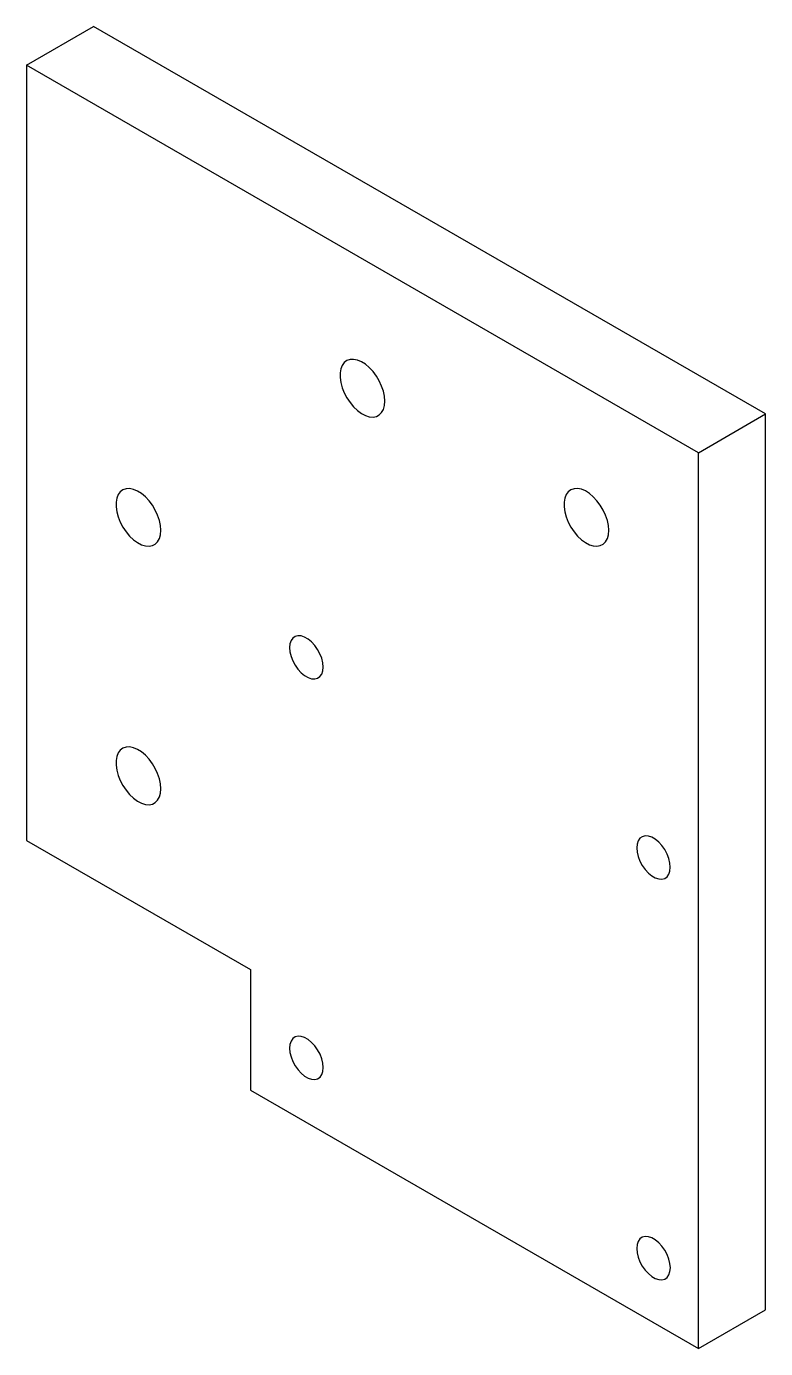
# Paper-space layout '_Isometric' of a CAD drawing. Header units: millimetres. Extents: x -4.2 to 42.4, y -83.6 to 0.
import ezdxf

# ---------------------------------------------------------------- set-up
doc = ezdxf.new("R2010")
doc.units = ezdxf.units.MM

psp = doc.layouts.new('_Isometric')

# ---------------------------------------------------------------- linework, layer by layer
at = {"color": 7, "linetype": 'Continuous', "lineweight": 25}
for p, q in [((-4.243, -2.449), (0, 0)), ((42.426, -24.492), (0, 0)), ((38.184, -26.941), (-4.243, -2.449)), ((-4.243, -2.449), (-4.243, -51.442)), ((38.184, -26.941), (42.426, -24.492)), ((42.426, -81.105), (42.426, -24.492)), ((38.184, -83.554), (38.184, -26.941)), ((-4.243, -51.442), (9.899, -59.606)), ((9.899, -59.606), (9.899, -67.226)), ((9.899, -67.226), (38.184, -83.554)), ((38.184, -83.554), (42.426, -81.105))]:
    psp.add_line(p, q, dxfattribs=at)
at = {"color": 7, "linetype": 'Continuous', "lineweight": 25, "flags": 128}
for points in [[(18.385, -23.677), (18.362, -23.372), (18.295, -23.051), (18.185, -22.724), (18.036, -22.401), (17.852, -22.093), (17.641, -21.81), (17.408, -21.56), (17.16, -21.352), (16.907, -21.193), (16.656, -21.087), (16.415, -21.038), (16.191, -21.048), (15.993, -21.116), (15.826, -21.24), (15.696, -21.417), (15.607, -21.639), (15.562, -21.901), (15.562, -22.194), (15.607, -22.508), (15.696, -22.834), (15.826, -23.16), (15.993, -23.477), (16.191, -23.774), (16.415, -24.042), (16.656, -24.271), (16.907, -24.456), (17.16, -24.589), (17.408, -24.666), (17.641, -24.686), (17.852, -24.647), (18.036, -24.55), (18.185, -24.399), (18.295, -24.199), (18.362, -23.956), (18.385, -23.677)], [(4.243, -31.844), (4.22, -31.539), (4.152, -31.218), (4.042, -30.891), (3.893, -30.568), (3.71, -30.26), (3.499, -29.976), (3.265, -29.727), (3.018, -29.519), (2.765, -29.359), (2.514, -29.254), (2.273, -29.205), (2.049, -29.215), (1.851, -29.283), (1.684, -29.407), (1.554, -29.583), (1.465, -29.806), (1.42, -30.068), (1.42, -30.361), (1.465, -30.675), (1.554, -31), (1.684, -31.327), (1.851, -31.644), (2.049, -31.941), (2.273, -32.208), (2.514, -32.438), (2.765, -32.622), (3.018, -32.755), (3.265, -32.833), (3.499, -32.852), (3.71, -32.813), (3.893, -32.717), (4.042, -32.566), (4.152, -32.366), (4.22, -32.122), (4.243, -31.844)], [(32.527, -31.841), (32.504, -31.537), (32.437, -31.215), (32.327, -30.888), (32.178, -30.565), (31.994, -30.257), (31.783, -29.974), (31.55, -29.724), (31.303, -29.516), (31.049, -29.357), (30.798, -29.251), (30.557, -29.202), (30.334, -29.212), (30.135, -29.28), (29.969, -29.404), (29.839, -29.581), (29.749, -29.803), (29.704, -30.065), (29.704, -30.358), (29.749, -30.672), (29.839, -30.998), (29.969, -31.324), (30.135, -31.641), (30.334, -31.938), (30.557, -32.206), (30.798, -32.435), (31.049, -32.62), (31.303, -32.753), (31.55, -32.83), (31.783, -32.85), (31.994, -32.811), (32.178, -32.714), (32.327, -32.563), (32.437, -32.363), (32.504, -32.12), (32.527, -31.841)], [(14.494, -40.482), (14.471, -40.214), (14.402, -39.931), (14.291, -39.646), (14.143, -39.37), (13.963, -39.116), (13.761, -38.894), (13.544, -38.716), (13.322, -38.588), (13.105, -38.516), (12.903, -38.503), (12.723, -38.55), (12.575, -38.655), (12.464, -38.813), (12.396, -39.017), (12.372, -39.258), (12.396, -39.526), (12.464, -39.809), (12.575, -40.095), (12.723, -40.371), (12.903, -40.625), (13.105, -40.846), (13.322, -41.024), (13.544, -41.152), (13.761, -41.224), (13.963, -41.237), (14.143, -41.19), (14.291, -41.085), (14.402, -40.928), (14.471, -40.724), (14.494, -40.482)], [(4.243, -48.175), (4.22, -47.87), (4.152, -47.549), (4.042, -47.222), (3.893, -46.899), (3.71, -46.591), (3.499, -46.307), (3.265, -46.057), (3.018, -45.85), (2.765, -45.69), (2.514, -45.585), (2.273, -45.536), (2.049, -45.546), (1.851, -45.614), (1.684, -45.738), (1.554, -45.914), (1.465, -46.137), (1.42, -46.399), (1.42, -46.692), (1.465, -47.006), (1.554, -47.331), (1.684, -47.658), (1.851, -47.974), (2.049, -48.271), (2.273, -48.539), (2.514, -48.769), (2.765, -48.953), (3.018, -49.086), (3.265, -49.164), (3.499, -49.183), (3.71, -49.144), (3.893, -49.048), (4.042, -48.897), (4.152, -48.696), (4.22, -48.453), (4.243, -48.175)], [(36.414, -53.137), (36.391, -52.869), (36.322, -52.586), (36.212, -52.3), (36.063, -52.024), (35.884, -51.77), (35.681, -51.549), (35.464, -51.37), (35.243, -51.242), (35.026, -51.17), (34.823, -51.158), (34.644, -51.205), (34.495, -51.309), (34.385, -51.467), (34.316, -51.671), (34.293, -51.912), (34.316, -52.18), (34.385, -52.463), (34.495, -52.749), (34.644, -53.025), (34.823, -53.279), (35.026, -53.5), (35.243, -53.679), (35.464, -53.807), (35.681, -53.879), (35.884, -53.891), (36.063, -53.844), (36.212, -53.74), (36.322, -53.582), (36.391, -53.378), (36.414, -53.137)], [(14.496, -65.796), (14.473, -65.528), (14.404, -65.245), (14.293, -64.959), (14.145, -64.683), (13.965, -64.429), (13.763, -64.208), (13.546, -64.03), (13.324, -63.902), (13.107, -63.83), (12.905, -63.817), (12.725, -63.864), (12.577, -63.969), (12.466, -64.126), (12.398, -64.33), (12.374, -64.572), (12.398, -64.84), (12.466, -65.123), (12.577, -65.409), (12.725, -65.684), (12.905, -65.939), (13.107, -66.16), (13.324, -66.338), (13.546, -66.466), (13.763, -66.538), (13.965, -66.551), (14.145, -66.504), (14.293, -66.399), (14.404, -66.242), (14.473, -66.038), (14.496, -65.796)], [(36.416, -78.451), (36.393, -78.183), (36.324, -77.899), (36.213, -77.614), (36.065, -77.338), (35.886, -77.084), (35.683, -76.863), (35.466, -76.684), (35.244, -76.556), (35.028, -76.484), (34.825, -76.471), (34.646, -76.518), (34.497, -76.623), (34.386, -76.781), (34.318, -76.985), (34.295, -77.226), (34.318, -77.494), (34.386, -77.777), (34.497, -78.063), (34.646, -78.339), (34.825, -78.593), (35.028, -78.814), (35.244, -78.992), (35.466, -79.12), (35.683, -79.192), (35.886, -79.205), (36.065, -79.158), (36.213, -79.054), (36.324, -78.896), (36.393, -78.692), (36.416, -78.451)]]:
    psp.add_lwpolyline(points, dxfattribs=at)

doc.saveas('drawing.dxf')
